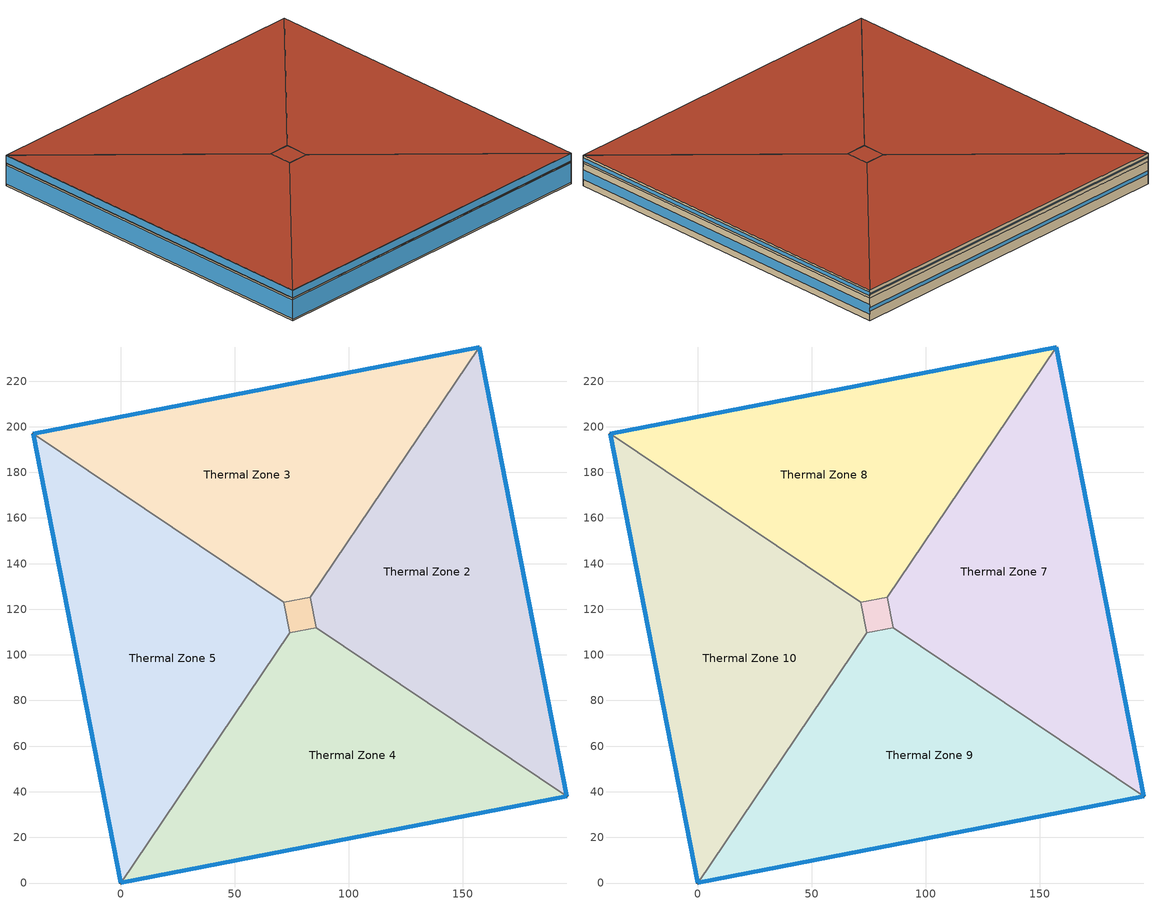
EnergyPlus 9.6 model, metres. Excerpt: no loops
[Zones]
Thermal Zone 1
 floor ground (ExtSlabCarpet): 74.01,109.73 71.44,122.96 83.11,125.23 85.68,112 z0
 wall to Thermal Zone 5 (Interior Wall): 71.44,122.96 74.01,109.73 z0:12.88
 wall to Thermal Zone 3 (Interior Wall): 83.11,125.23 71.44,122.96 z0:12.88
 wall to Thermal Zone 2 (Interior Wall): 85.68,112 83.11,125.23 z0:12.88
 wall to Thermal Zone 4 (Interior Wall): 74.01,109.73 85.68,112 z0:12.88
Thermal Zone 2
 floor ground (ExtSlabCarpet): 85.68,112 83.11,125.23 157.12,234.96 195.41,37.98 z0
 wall outside (Ext Wall): 195.41,37.98 157.12,234.96 z0:12.88
 wall to Thermal Zone 4 (Interior Wall): 85.68,112 195.41,37.98 z0:12.88
 wall to Thermal Zone 3 (Interior Wall): 157.12,234.96 83.11,125.23 z0:12.88
 window (Ext Window): 195.41,37.99 157.13,234.95 z3.74:9.14
Thermal Zone 3
 floor ground (ExtSlabCarpet): 71.44,122.96 -38.29,196.97 157.12,234.96 83.11,125.23 z0
 wall outside (Ext Wall): 157.12,234.96 -38.29,196.97 z0:12.88
 wall to Thermal Zone 5 (Interior Wall): -38.29,196.97 71.44,122.96 z0:12.88
 window (Ext Window): 157.11,234.96 -38.28,196.98 z5.47:7.41
Thermal Zone 4
 floor ground (ExtSlabCarpet): 85.68,112 195.41,37.98 0,0 74.01,109.73 z0
 wall outside (Ext Wall): 0,0 195.41,37.98 z0:12.88
 wall to Thermal Zone 5 (Interior Wall): 74.01,109.73 0,0 z0:12.88
 window (Ext Window): 0.01,0 195.4,37.98 z0.84:12.04
Thermal Zone 5
 floor ground (ExtSlabCarpet): -38.29,196.97 71.44,122.96 74.01,109.73 0,0 z0
 wall outside (Ext Wall): -38.29,196.97 0,0 z0:12.88
 window (Ext Window): -38.29,196.96 0,0.01 z1.16:11.72
Thermal Zone 6
 floor to Thermal Zone 1 (Interior Floor): 74.01,109.73 71.44,122.96 83.11,125.23 85.68,112 z12.88
 wall to Thermal Zone 10 (Interior Wall): 71.44,122.96 74.01,109.73 z12.88:17.61
 wall to Thermal Zone 8 (Interior Wall): 83.11,125.23 71.44,122.96 z12.88:17.61
 wall to Thermal Zone 7 (Interior Wall): 85.68,112 83.11,125.23 z12.88:17.61
 wall to Thermal Zone 9 (Interior Wall): 74.01,109.73 85.68,112 z12.88:17.61
 roof outside (Ext Roof): 85.68,112 83.11,125.23 71.44,122.96 74.01,109.73 z17.61
Thermal Zone 7
 floor to Thermal Zone 2 (Interior Floor): 85.68,112 83.11,125.23 157.12,234.96 195.41,37.98 z12.88
 wall outside (Ext Wall): 195.41,37.98 157.12,234.96 z12.88:17.61
 wall to Thermal Zone 9 (Interior Wall): 85.68,112 195.41,37.98 z12.88:17.61
 wall to Thermal Zone 8 (Interior Wall): 157.12,234.96 83.11,125.23 z12.88:17.61
 window (Ext Window): 195.41,37.99 157.13,234.95 z14.25:16.24
 roof outside (Ext Roof): 195.41,37.98 157.12,234.96 83.11,125.23 85.68,112 z17.61
Thermal Zone 8
 floor to Thermal Zone 3 (Interior Floor): 71.44,122.96 -38.29,196.97 157.12,234.96 83.11,125.23 z12.88
 wall outside (Ext Wall): 157.12,234.96 -38.29,196.97 z12.88:17.61
 wall to Thermal Zone 10 (Interior Wall): -38.29,196.97 71.44,122.96 z12.88:17.61
 window (Ext Window): 157.11,234.96 -38.28,196.98 z14.89:15.6
 roof outside (Ext Roof): 83.11,125.23 157.12,234.96 -38.29,196.97 71.44,122.96 z17.61
Thermal Zone 9
 floor to Thermal Zone 4 (Interior Floor): 85.68,112 195.41,37.98 0,0 74.01,109.73 z12.88
 wall outside (Ext Wall): 0,0 195.41,37.98 z12.88:17.61
 wall to Thermal Zone 10 (Interior Wall): 74.01,109.73 0,0 z12.88:17.61
 window (Ext Window): 0.01,0 195.4,37.98 z13.19:17.3
 roof outside (Ext Roof): 74.01,109.73 0,0 195.41,37.98 85.68,112 z17.61
Thermal Zone 10
 floor to Thermal Zone 5 (Interior Floor): -38.29,196.97 71.44,122.96 74.01,109.73 0,0 z12.88
 wall outside (Ext Wall): -38.29,196.97 0,0 z12.88:17.61
 window (Ext Window): -38.29,196.96 0,0.01 z13.31:17.18
 roof outside (Ext Roof): 0,0 74.01,109.73 71.44,122.96 -38.29,196.97 z17.61
[Building]
Building 1: North Axis {deg}=-0
[Site:Location]
Washington Dc Dulles IntL Ar: Latitude {deg}=38.98; Longitude {deg}=-77.47; Time Zone {hr}=-5; Elevation {m}=82
[SizingPeriod:DesignDay] Month=7; Day of Month=21; Day Type=SummerDesignDay; Daily Dry-Bulb Temperature Range {deltaC}=14.4; Dry-Bulb Temperature Range Modifier Type=DefaultMultipliers; Barometric Pressure {Pa}=86790; Wind Speed {m/s}=5; Wind Direction {deg}=340; Rain Indicator=No; Snow Indicator=No; Daylight Saving Time Indicator=No; Solar Model Indicator=ASHRAETau; ASHRAE Clear Sky Optical Depth for Beam Irradiance (taub)=0.339; ASHRAE Clear Sky Optical Depth for Diffuse Irradiance (taud)=2.366; Begin Environment Reset Mode=FullResetAtBeginEnvironment
Name | Maximum Dry-Bulb Temperature {C} | Humidity Condition Type | Wetbulb or DewPoint at Maximum Dry-Bulb {C} | Enthalpy at Maximum Dry-Bulb {J/kg}
SALT-LAKE-CITY-IAP Ann Clg .4% Condns DB=>MWB | 36.5 | Wetbulb | 17.1
SALT-LAKE-CITY-IAP Ann Clg .4% Condns DP=>MDB | 22.5 | Dewpoint | 15.6
SALT-LAKE-CITY-IAP Ann Clg .4% Condns Enth=>MDB | 30.8 | Enthalpy |  | 59300
SALT-LAKE-CITY-IAP Ann Clg .4% Condns WB=>MDB | 31.2 | Wetbulb | 19
[Material] Thermal Absorptance=0.9
Name | Roughness | Thickness m | Conductivity W/m-K | Density kg/m3 | Specific Heat J/kg-K | Solar Absorptance | Visible Absorptance
wall concrete | MediumRough | 0.03 | 0.5 | 2243 | 837 | 0.65 | 0.65
roof concrete | MediumRough | 0.05 | 0.5 | 2243 | 837 | 0.65 | 0.65
Wall Insulation [18]; Roof Insulation [18] | MediumRough | 0.1693 | 0.049 | 265 | 836.8 | 0.7 | 0.7
F16 Acoustic tile | MediumSmooth | 0.0191 | 0.06 | 368 | 590 | 0.3 | 0.3
M11 100mm lightweight concrete | MediumRough | 0.1016 | 0.53 | 1280 | 840 | 0.5 | 0.5
MAT-CC05 4 HW CONCRETE | Rough | 0.1016 | 1.311 | 2240 | 836.8 | 0.85 | 0.85
G01a 19mm gypsum board | MediumSmooth | 0.019 | 0.16 | 800 | 1090 | 0.4 | 0.4
[Material:AirGap]
Name | Thermal Resistance m2-K/W
F04 Wall air space resistance | 0.15
F05 Ceiling air space resistance | 0.18
[Material:NoMass]
CP02 CARPET PAD: Roughness=Smooth; Thermal Resistance m2-K/W=0.1; Thermal Absorptance=0.9; Solar Absorptance=0.8; Visible Absorptance=0.8
[WindowMaterial:SimpleGlazingSystem]
Window Material Simple Glazing System: U-Factor W/m2-K=1.8; Solar Heat Gain Coefficient=0.3
[Construction]
Ext Roof: roof concrete, Roof Insulation [18]
Ext Wall: wall concrete, Wall Insulation [18]
Ext Window: Window Material Simple Glazing System
ExtSlabCarpet: MAT-CC05 4 HW CONCRETE, CP02 CARPET PAD
Interior Floor: F16 Acoustic tile, F05 Ceiling air space resistance, M11 100mm lightweight concrete
Interior Wall: G01a 19mm gypsum board, F04 Wall air space resistance, G01a 19mm gypsum board
[Zone]
Thermal Zone 1; Thermal Zone 2; Thermal Zone 3; Thermal Zone 4; Thermal Zone 5: 349, 0, 0, 0, , 1, , , , , , Yes
Thermal Zone 6; Thermal Zone 7; Thermal Zone 8; Thermal Zone 9; Thermal Zone 10: 349, 0, 0, 12.88, , 1, , , , , , Yes
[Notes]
wall material
